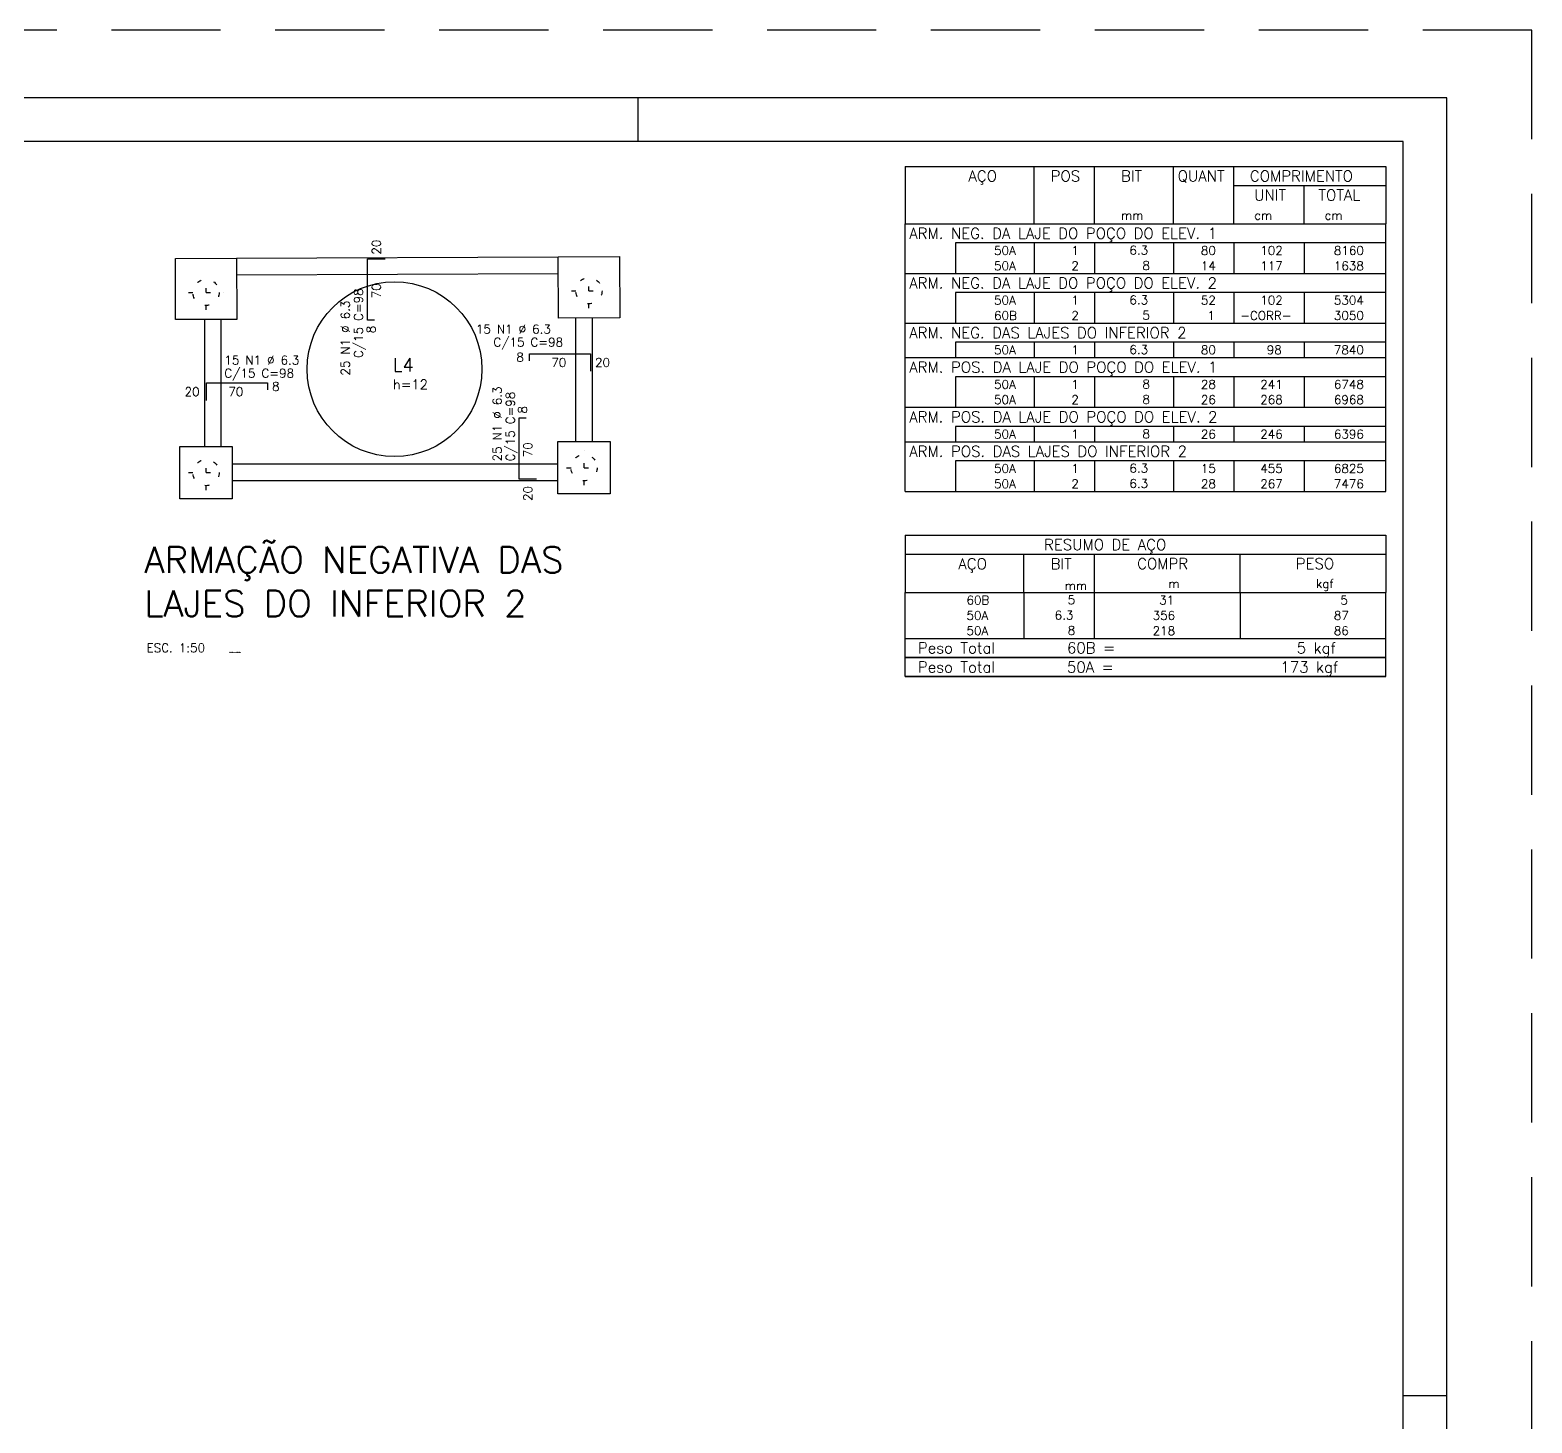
# Model space of a CAD drawing. Extents: x -1.9 to 86, y -1.2 to 61.3.
# Drawn here: x 51.69 to 86.05, y 29.43 to 61.31 of the extents above; entities that cross this region are included whole.
import ezdxf

# ---------------------------------------------------------------- set-up
doc = ezdxf.new("R2010")
doc.units = 0
doc.header["$MEASUREMENT"] = 0
doc.linetypes.add('ESTILO_TQS_0002', pattern=[0.4, 0.1, -0.3])
doc.linetypes.add('HIDDEN', pattern=[0.375, 0.25, -0.125])
doc.layers.get('0').update_dxf_attribs({"linetype": 'CONTINUOUS'})
doc.layers.get('Defpoints').update_dxf_attribs({"linetype": 'CONTINUOUS'})
for name, color, linetype in [('ARQ_FOLHA', 7, 'CONTINUOUS'), ('PENA_01', 1, 'CONTINUOUS'), ('PENA_02', 2, 'CONTINUOUS'), ('PENA_03', 3, 'CONTINUOUS'), ('PENA_05', 5, 'CONTINUOUS'), ('PENA_06', 6, 'CONTINUOUS')]:
    doc.layers.add(name, color=color, linetype=linetype)
doc.styles.get("Standard").update_dxf_attribs({"font": 'ROMANS.SHX'})

# ---------------------------------------------------------------- blocks, each defined once
blk = doc.blocks.new('FOLHA A1 - 841 X 594')
at = {"layer": 'ARQ_FOLHA', "color": 1}
for p, q in [((-185, 584), (-185, 594)), ((-10, 297), (0, 297))]:
    blk.add_line(p, q, dxfattribs=at)
for points in [[(-841, 0), (0, 0), (0, 594), (-841, 594)], [(-816, 10), (-10, 10), (-10, 584), (-816, 584)]]:
    blk.add_lwpolyline(points, close=True, dxfattribs=at)
at = {"layer": 'Defpoints', "color": 8, "linetype": 'HIDDEN', "ltscale": 100}
blk.add_lwpolyline([(-860.5, 609.5), (-860.5, -15.5), (19.5, -15.5), (19.5, 609.5)], close=True, dxfattribs=at)
blk = doc.blocks.new('*U23')
blk.add_blockref('FOLHA A1 - 841 X 594', (0, 0))

msp = doc.modelspace()

# ---------------------------------------------------------------- linework, layer by layer
at = {"layer": 'PENA_01', "linetype": 'Continuous'}
msp.add_circle((60.027, 53.545), 2, dxfattribs=at)
at = {"layer": 'PENA_02', "linetype": 'Continuous'}
for p, q in [((71.708, 58.185), (71.708, 56.872)), ((71.708, 58.185), (82.708, 58.185)), ((74.658, 56.872), (74.658, 58.185)), ((76.038, 56.872), (76.038, 58.185)), ((77.848, 56.872), (77.848, 58.185)), ((79.228, 56.872), (79.228, 58.185)), ((82.708, 58.185), (82.708, 56.872)), ((79.228, 57.747), (82.708, 57.747)), ((80.838, 56.872), (80.838, 57.747)), ((71.708, 56.872), (82.708, 56.872)), ((71.708, 56.435), (71.708, 56.872)), ((71.708, 56.872), (82.708, 56.872)), ((82.708, 56.435), (82.708, 56.872)), ((71.708, 56.085), (71.708, 56.435)), ((82.708, 56.435), (72.858, 56.435)), ((72.858, 56.435), (72.858, 56.085)), ((74.658, 56.435), (74.658, 56.085)), ((76.038, 56.435), (76.038, 56.085)), ((77.848, 56.435), (77.848, 56.085)), ((79.228, 56.435), (79.228, 56.085)), ((80.838, 56.435), (80.838, 56.085)), ((82.708, 56.085), (82.708, 56.435)), ((71.708, 55.735), (71.708, 56.085)), ((72.858, 56.085), (72.858, 55.735)), ((74.658, 56.085), (74.658, 55.735)), ((76.038, 56.085), (76.038, 55.735)), ((77.848, 56.085), (77.848, 55.735)), ((79.228, 56.085), (79.228, 55.735)), ((80.838, 56.085), (80.838, 55.735)), ((82.708, 55.735), (82.708, 56.085)), ((71.708, 55.297), (71.708, 55.735)), ((71.708, 55.735), (82.708, 55.735)), ((82.708, 55.297), (82.708, 55.735)), ((71.708, 54.947), (71.708, 55.297)), ((82.708, 55.297), (72.858, 55.297)), ((72.858, 55.297), (72.858, 54.947)), ((74.658, 55.297), (74.658, 54.947)), ((76.038, 55.297), (76.038, 54.947)), ((77.848, 55.297), (77.848, 54.947)), ((79.228, 55.297), (79.228, 54.947)), ((80.838, 55.297), (80.838, 54.947)), ((82.708, 54.947), (82.708, 55.297)), ((71.708, 54.597), (71.708, 54.947)), ((72.858, 54.947), (72.858, 54.597)), ((74.658, 54.947), (74.658, 54.597)), ((76.038, 54.947), (76.038, 54.597)), ((77.848, 54.947), (77.848, 54.597)), ((79.228, 54.947), (79.228, 54.597)), ((80.838, 54.947), (80.838, 54.597)), ((82.708, 54.597), (82.708, 54.947)), ((71.708, 54.16), (71.708, 54.597)), ((71.708, 54.597), (82.708, 54.597)), ((82.708, 54.16), (82.708, 54.597)), ((71.708, 53.81), (71.708, 54.16)), ((82.708, 54.16), (72.858, 54.16)), ((72.858, 54.16), (72.858, 53.81)), ((74.658, 54.16), (74.658, 53.81)), ((76.038, 54.16), (76.038, 53.81)), ((77.848, 54.16), (77.848, 53.81)), ((79.228, 54.16), (79.228, 53.81)), ((80.838, 54.16), (80.838, 53.81)), ((82.708, 53.81), (82.708, 54.16)), ((71.708, 53.372), (71.708, 53.81)), ((71.708, 53.81), (82.708, 53.81)), ((82.708, 53.372), (82.708, 53.81)), ((71.708, 53.022), (71.708, 53.372)), ((82.708, 53.372), (72.858, 53.372)), ((72.858, 53.372), (72.858, 53.022)), ((74.658, 53.372), (74.658, 53.022)), ((76.038, 53.372), (76.038, 53.022)), ((77.848, 53.372), (77.848, 53.022)), ((79.228, 53.372), (79.228, 53.022)), ((80.838, 53.372), (80.838, 53.022)), ((82.708, 53.022), (82.708, 53.372)), ((71.708, 52.672), (71.708, 53.022)), ((72.858, 53.022), (72.858, 52.672)), ((74.658, 53.022), (74.658, 52.672)), ((76.038, 53.022), (76.038, 52.672)), ((77.848, 53.022), (77.848, 52.672)), ((79.228, 53.022), (79.228, 52.672)), ((80.838, 53.022), (80.838, 52.672)), ((82.708, 52.672), (82.708, 53.022)), ((71.708, 52.235), (71.708, 52.672)), ((71.708, 52.672), (82.708, 52.672)), ((82.708, 52.235), (82.708, 52.672)), ((71.708, 51.885), (71.708, 52.235)), ((82.708, 52.235), (72.858, 52.235)), ((72.858, 52.235), (72.858, 51.885)), ((74.658, 52.235), (74.658, 51.885)), ((76.038, 52.235), (76.038, 51.885)), ((77.848, 52.235), (77.848, 51.885)), ((79.228, 52.235), (79.228, 51.885)), ((80.838, 52.235), (80.838, 51.885)), ((82.708, 51.885), (82.708, 52.235)), ((71.708, 51.447), (71.708, 51.885)), ((71.708, 51.885), (82.708, 51.885)), ((82.708, 51.447), (82.708, 51.885)), ((71.708, 51.097), (71.708, 51.447)), ((82.708, 51.447), (72.858, 51.447)), ((72.858, 51.447), (72.858, 51.097)), ((74.658, 51.447), (74.658, 51.097)), ((76.038, 51.447), (76.038, 51.097)), ((77.848, 51.447), (77.848, 51.097)), ((79.228, 51.447), (79.228, 51.097)), ((80.838, 51.447), (80.838, 51.097)), ((82.708, 51.097), (82.708, 51.447)), ((71.708, 50.747), (71.708, 51.097)), ((72.858, 51.097), (72.858, 50.747)), ((74.658, 51.097), (74.658, 50.747)), ((76.038, 51.097), (76.038, 50.747)), ((77.848, 51.097), (77.848, 50.747)), ((79.228, 51.097), (79.228, 50.747)), ((80.838, 51.097), (80.838, 50.747)), ((82.708, 50.747), (82.708, 51.097)), ((71.708, 50.747), (82.708, 50.747)), ((71.708, 49.747), (71.708, 48.435)), ((71.708, 49.747), (82.708, 49.747)), ((82.708, 49.747), (82.708, 48.435)), ((71.708, 49.31), (82.708, 49.31)), ((74.428, 48.435), (74.428, 49.31)), ((76.038, 48.435), (76.038, 49.31)), ((79.373, 48.435), (79.373, 49.31)), ((71.708, 48.435), (82.708, 48.435)), ((71.708, 48.085), (71.708, 48.435)), ((74.428, 48.435), (74.428, 48.085)), ((76.038, 48.085), (76.038, 48.435)), ((79.373, 48.435), (79.373, 48.085)), ((82.708, 48.085), (82.708, 48.435)), ((71.708, 47.735), (71.708, 48.085)), ((74.428, 48.085), (74.428, 47.735)), ((76.038, 47.735), (76.038, 48.085)), ((79.373, 48.085), (79.373, 47.735)), ((82.708, 47.735), (82.708, 48.085)), ((71.708, 47.385), (71.708, 47.735)), ((74.428, 47.735), (74.428, 47.385)), ((76.038, 47.385), (76.038, 47.735)), ((79.373, 47.735), (79.373, 47.385)), ((82.708, 47.385), (82.708, 47.735)), ((71.708, 47.385), (82.708, 47.385)), ((71.708, 46.947), (71.708, 47.385)), ((71.708, 47.385), (82.708, 47.385)), ((82.708, 46.947), (82.708, 47.385)), ((82.708, 46.947), (71.708, 46.947)), ((71.708, 46.51), (71.708, 46.947)), ((71.708, 46.947), (82.708, 46.947)), ((82.708, 46.51), (82.708, 46.947)), ((82.708, 46.51), (71.708, 46.51)), ((71.708, 46.51), (82.708, 46.51))]:
    msp.add_line(p, q, dxfattribs=at)
at = {"layer": 'PENA_03', "linetype": 'ESTILO_TQS_0002'}
for p, q in [((55.715, 54.902), (55.715, 55.701)), ((64.475, 54.938), (64.475, 55.737)), ((64.075, 55.338), (64.875, 55.338)), ((55.315, 55.301), (56.115, 55.301)), ((55.715, 50.779), (55.715, 51.579)), ((64.365, 50.891), (64.365, 51.691)), ((63.966, 51.291), (64.765, 51.291)), ((55.316, 51.179), (56.115, 51.179))]:
    msp.add_line(p, q, dxfattribs=at)
at = {"layer": 'PENA_03', "linetype": 'Continuous'}
for points in [[(56.414, 56.084), (56.42, 54.684), (55.02, 54.678), (55.014, 56.078), (56.414, 56.084)], [(56.414, 56.084), (63.774, 56.114)], [(65.174, 56.121), (65.18, 54.721), (63.78, 54.715), (63.774, 56.115), (65.174, 56.121)], [(56.416, 55.704), (63.776, 55.734)], [(55.685, 51.779), (55.685, 54.681)], [(56.065, 51.779), (56.065, 54.682)], [(64.175, 51.891), (64.175, 54.717)], [(64.555, 51.891), (64.555, 54.718)], [(64.965, 51.891), (64.965, 50.691), (63.765, 50.691), (63.765, 51.891), (64.965, 51.891)], [(56.315, 51.779), (56.315, 50.579), (55.115, 50.579), (55.115, 51.779), (56.315, 51.779)], [(63.765, 51.369), (56.315, 51.369)], [(63.765, 50.989), (56.315, 50.989)]]:
    msp.add_lwpolyline(points, dxfattribs=at)
at = {"layer": 'PENA_03', "linetype": 'ESTILO_TQS_0002'}
for centre in [(55.715, 55.301), (64.475, 55.338), (64.365, 51.291), (55.715, 51.179)]:
    msp.add_circle(centre, 0.3, dxfattribs=at)
at = {"layer": 'PENA_05', "linetype": 'Continuous'}
for p, q in [((59.412, 54.666), (59.412, 56.066)), ((59.412, 56.066), (59.812, 56.066)), ((59.572, 54.666), (59.412, 54.666)), ((63.115, 53.737), (63.115, 53.897)), ((63.115, 53.897), (64.515, 53.897)), ((64.515, 53.897), (64.515, 53.497)), ((55.725, 52.83), (55.725, 53.23)), ((55.725, 53.23), (57.125, 53.23)), ((57.125, 53.23), (57.125, 53.07)), ((62.878, 51.029), (62.878, 52.429)), ((62.878, 52.429), (63.038, 52.429)), ((63.278, 51.029), (62.878, 51.029))]:
    msp.add_line(p, q, dxfattribs=at)

# ---------------------------------------------------------------- block references
at = {"xscale": 0.09999999999999938, "yscale": 0.09999999999999938, "zscale": 0.09999999999999938}
msp.add_blockref('*U23', (84.1, 0.356), dxfattribs=at)

# ---------------------------------------------------------------- texts
at = {"layer": 'PENA_02', "linetype": 'Continuous'}
for s, height, p in [('AÇO', 0.25, (73.157, 57.841)), ('POS', 0.25, (75.038, 57.841)), ('BIT', 0.25, (76.648, 57.841)), ('QUANT', 0.25, (77.944, 57.841)), ('COMPRIMENTO', 0.25, (79.597, 57.841)), ('UNIT', 0.25, (79.695, 57.403)), ('TOTAL', 0.25, (81.167, 57.403)), ('mm', 0.2, (76.648, 56.966)), ('cm', 0.2, (79.695, 56.966)), ('cm', 0.2, (81.305, 56.966)), ('ARM. NEG. DA LAJE DO POÇO DO ELEV. 1', 0.25, (71.804, 56.528)), ('     50A', 0.2, (72.998, 56.16)), ('  1', 0.2, (75.238, 56.16)), ('    6.3', 0.2, (76.244, 56.166)), ('   80', 0.2, (78.028, 56.16)), ('    102', 0.2, (79.238, 56.16)), ('   8160', 0.2, (81.071, 56.16)), ('     50A', 0.2, (72.998, 55.81)), ('  2', 0.2, (75.238, 55.81)), ('      8', 0.2, (76.244, 55.816)), ('   14', 0.2, (78.028, 55.81)), ('    117', 0.2, (79.238, 55.81)), ('   1638', 0.2, (81.071, 55.81)), ('ARM. NEG. DA LAJE DO POÇO DO ELEV. 2', 0.25, (71.804, 55.391)), ('     50A', 0.2, (72.998, 55.022)), ('  1', 0.2, (75.238, 55.022)), ('    6.3', 0.2, (76.244, 55.028)), ('   52', 0.2, (78.028, 55.022)), ('    102', 0.2, (79.238, 55.022)), ('   5304', 0.2, (81.071, 55.022)), ('     60B', 0.2, (72.998, 54.672)), ('  2', 0.2, (75.238, 54.672)), ('      5', 0.2, (76.244, 54.678)), ('    1', 0.2, (78.028, 54.672)), (' -CORR-', 0.2, (79.238, 54.672)), ('   3050', 0.2, (81.071, 54.672)), ('ARM. NEG. DAS LAJES DO INFERIOR 2', 0.25, (71.804, 54.253)), ('     50A', 0.2, (72.998, 53.885)), ('  1', 0.2, (75.238, 53.885)), ('    6.3', 0.2, (76.244, 53.891)), ('   80', 0.2, (78.028, 53.885)), ('     98', 0.2, (79.238, 53.885)), ('   7840', 0.2, (81.071, 53.885)), ('ARM. POS. DA LAJE DO POÇO DO ELEV. 1', 0.25, (71.804, 53.466)), ('     50A', 0.2, (72.998, 53.097)), ('  1', 0.2, (75.238, 53.097)), ('      8', 0.2, (76.244, 53.103)), ('   28', 0.2, (78.028, 53.097)), ('    241', 0.2, (79.238, 53.097)), ('   6748', 0.2, (81.071, 53.097)), ('     50A', 0.2, (72.998, 52.747)), ('  2', 0.2, (75.238, 52.747)), ('      8', 0.2, (76.244, 52.753)), ('   26', 0.2, (78.028, 52.747)), ('    268', 0.2, (79.238, 52.747)), ('   6968', 0.2, (81.071, 52.747)), ('ARM. POS. DA LAJE DO POÇO DO ELEV. 2', 0.25, (71.804, 52.328)), ('     50A', 0.2, (72.998, 51.96)), ('  1', 0.2, (75.238, 51.96)), ('      8', 0.2, (76.244, 51.966)), ('   26', 0.2, (78.028, 51.96)), ('    246', 0.2, (79.238, 51.96)), ('   6396', 0.2, (81.071, 51.96)), ('ARM. POS. DAS LAJES DO INFERIOR 2', 0.25, (71.804, 51.541)), ('     50A', 0.2, (72.998, 51.172)), ('  1', 0.2, (75.238, 51.172)), ('    6.3', 0.2, (76.244, 51.178)), ('   15', 0.2, (78.028, 51.172)), ('    455', 0.2, (79.238, 51.172)), ('   6825', 0.2, (81.071, 51.172)), ('     50A', 0.2, (72.998, 50.822)), ('  2', 0.2, (75.238, 50.822)), ('    6.3', 0.2, (76.244, 50.828)), ('   28', 0.2, (78.028, 50.822)), ('    267', 0.2, (79.238, 50.822)), ('   7476', 0.2, (81.071, 50.822)), ('RESUMO DE AÇO', 0.25, (74.888, 49.403)), ('AÇO', 0.25, (72.927, 48.966)), ('BIT', 0.25, (75.038, 48.966)), ('COMPR', 0.25, (77.017, 48.97)), ('PESO', 0.25, (80.646, 48.97)), ('mm', 0.2, (75.359, 48.492)), ('m', 0.2, (77.731, 48.538)), ('kgf', 0.2, (81.108, 48.538)), ('     60B', 0.2, (72.368, 48.16)), ('      5', 0.2, (74.534, 48.166)), ('     31', 0.2, (76.776, 48.16)), ('       5', 0.2, (80.623, 48.16)), ('     50A', 0.2, (72.368, 47.81)), ('    6.3', 0.2, (74.534, 47.816)), ('    356', 0.2, (76.776, 47.81)), ('      87', 0.2, (80.623, 47.81)), ('     50A', 0.2, (72.368, 47.46)), ('      8', 0.2, (74.534, 47.466)), ('    218', 0.2, (76.776, 47.46)), ('      86', 0.2, (80.623, 47.46)), ('Peso Total        60B =', 0.25, (72.001, 47.041)), ('       5 kgf', 0.25, (79.365, 47.041)), ('Peso Total        50A =', 0.25, (72.001, 46.603)), ('     173 kgf', 0.25, (79.365, 46.603))]:
    msp.add_text(s, height=height, dxfattribs=at).set_placement(p)
at = {"layer": 'PENA_03', "linetype": 'Continuous'}
for s, p in [('20', (59.712, 56.166)), ('C/15 C=98', (59.302, 53.799)), ('70', (59.712, 55.166)), ('25 N1 %%c 6.3', (59.002, 53.399)), ('8', (59.592, 54.366)), ('25 N1 %%c 6.3', (62.478, 51.434)), ('C/15 C=98', (62.778, 51.434)), ('8', (63.058, 52.529)), ('70', (63.178, 51.529)), ('20', (63.178, 50.529))]:
    msp.add_text(s, height=0.2, rotation=90, dxfattribs=at).set_placement(p)
for s, height, p in [('15 N1 %%c 6.3', 0.2, (61.89, 54.363)), ('C/15 C=98', 0.2, (62.29, 54.063)), ('15 N1 %%c 6.3', 0.2, (56.135, 53.652)), ('L4', 0.3, (59.99, 53.493)), ('8', 0.2, (62.815, 53.717)), ('70', 0.2, (63.615, 53.597)), ('20', 0.2, (64.615, 53.597)), ('C/15 C=98', 0.2, (56.135, 53.352)), ('h=12', 0.22, (59.99, 53.085)), ('20', 0.2, (55.225, 52.93)), ('70', 0.2, (56.225, 52.93)), ('8', 0.2, (57.225, 53.05)), ('ESC. 1:50', 0.2, (54.356, 47.069))]:
    msp.add_text(s, height=height, dxfattribs=at).set_placement(p)
at = {"layer": 'PENA_05', "linetype": 'Continuous'}
for s, p in [('ARMAÇÃO NEGATIVA DAS', (54.305, 48.883)), ('LAJES DO INFERIOR 2', (54.305, 47.883))]:
    msp.add_text(s, height=0.6, dxfattribs=at).set_placement(p)
at = {"layer": 'PENA_06', "linetype": 'Continuous'}
msp.add_text('ARM. NEG. DAS LAJES DO INFERIOR 2', height=0.01, dxfattribs=at).set_placement((56.255, 47.06))

doc.saveas('drawing.dxf')
